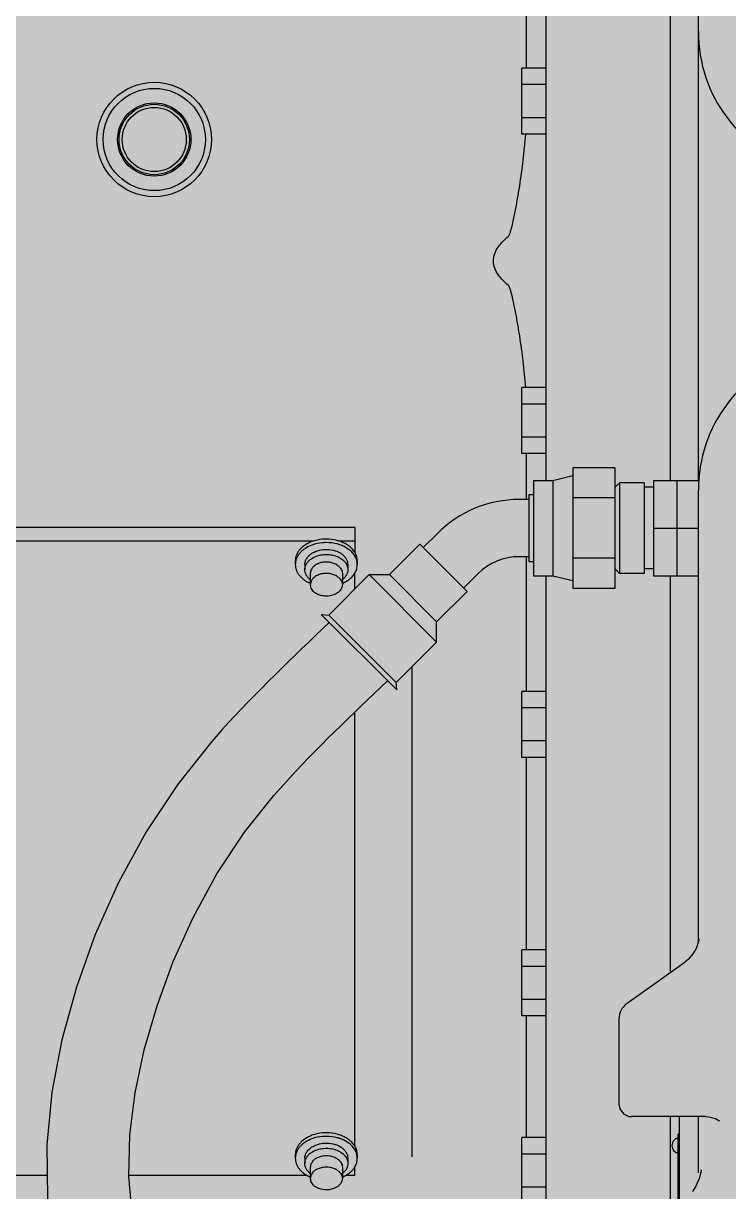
# Model space of a CAD drawing. Header units: millimetres. Extents: x -18489 to 17339, y -1599 to 10961.
# Drawn here: x -16815.78 to -16792.33, y 1558.22 to 1597.05 of the extents above; entities that cross this region are included whole.
import ezdxf

# ---------------------------------------------------------------- set-up
doc = ezdxf.new("R2010")
doc.units = ezdxf.units.MM
for name, color, linetype in [('188K-SM-03-F10-MECH-EQ-Y2257103$0$0 Xref', 8, 'Continuous'), ('188K-SM-03-F10-MECH-EQ-Y2257103$0$M-EQU-FOUNDATION', 8, 'Continuous'), ('188K-SM-03-F10-MECH-EQ-Y2257103$0$Micron CUP L10 HVAC EQU$0$M-MECH-EQU', 136, 'Continuous'), ('188K-SM-03-F10-MECH-EQ-Y2257103$0$Micron CUP L10 HVAC EQU$0$M-PHASE1 AREA', 252, 'Continuous')]:
    doc.layers.add(name, color=color, linetype=linetype)
pattern_1 = [(50, (4473.52, 709.2), (54.6554, -4.78173), [5.715, -62.865]), (355, (4473.52, 709.2), (-10.57303, 57.31705), [4.572, -50.29218]), (100.45144, (4478.076, 708.8), (44.08237, 52.53533), [4.857, -53.42707]), (46.1842, (4473.52, 724.44), (81.32371, -12.6127), [8.5725, -94.2975]), (96.63556, (4480.3, 723.39), (71.22124, 74.22784), [7.2855, -80.14068]), (351.18415, (4473.52, 724.44), (71.22124, 74.22784), [6.858, -75.43792]), (21, (4481.14, 720.63), (45.48432, -30.67956), [5.715, -62.865]), (326, (4481.14, 720.63), (18.54061, 55.25639), [4.572, -50.292]), (71.45144, (4484.93, 718.07), (64.02493, 24.57683), [4.857, -53.42698]), (37.5, (4473.521, 709.2), (0.926581, 25.366512), [0, -49.6824, 0, -51.054, 0, -50.4825]), (7.5, (4473.52, 709.2), (20.0459, 30.054172), [0, -29.1084, 0, -48.5394, 0, -19.2405]), (327.5, (4456.529, 709.2), (40.677179, -1.718623), [0, -19.05, 0, -59.436, 0, -78.867]), (317.5, (4448.91, 709.2), (44.438754, 7.62795), [0, -24.765, 0, -39.4716, 0, -56.007])]

# ---------------------------------------------------------------- blocks, each defined once
blk = doc.blocks.new('188K-SM-03-F10-MECH-EQ-Y2257103$0$Micron CUP L10 HVAC EQU$0$A$C0c53ceb0')
at = {"layer": '188K-SM-03-F10-MECH-EQ-Y2257103$0$Micron CUP L10 HVAC EQU$0$M-PHASE1 AREA'}
for p, q in [((-6552.64863, 7011.27997), (-6552.64863, 6644.46514)), ((-6511.29019, 6953.45314), (-6511.29019, 6644.46514)), ((-6501.90208, 6644.46514), (-6501.90208, 6943.69146)), ((-6558.99194, 6781.48113), (-6558.99194, 6860.49285)), ((-6552.64863, 6781.48113), (-6560.56509, 6781.48113)), ((-6560.56509, 6759.50723), (-6560.56509, 6781.48113)), ((-6552.64863, 6775.98765), (-6560.56509, 6775.98765)), ((-6552.64863, 6765.0007), (-6560.56509, 6765.0007)), ((-6552.64863, 6759.50723), (-6560.56509, 6759.50723)), ((-6552.64863, 6675.31936), (-6560.56509, 6675.31936)), ((-6560.56509, 6653.34547), (-6560.56509, 6675.31936)), ((-6552.64863, 6669.82589), (-6560.56509, 6669.82589)), ((-6552.64863, 6658.83894), (-6560.56509, 6658.83894)), ((-6552.64863, 6653.34547), (-6560.56509, 6653.34547)), ((-6558.99194, 6638.12183), (-6558.99194, 6653.34547)), ((-6529.71119, 6648.67634), (-6543.66649, 6648.67634)), ((-6543.66649, 6648.67634), (-6543.66649, 6608.53736)), ((-6529.71119, 6648.67634), (-6529.71119, 6608.53736)), ((-6556.67029, 6644.46514), (-6550.32697, 6644.46514)), ((-6556.67029, 6644.46514), (-6556.67029, 6612.74855)), ((-6550.32697, 6644.46514), (-6543.66649, 6646.05097)), ((-6550.32697, 6644.46514), (-6550.32697, 6612.74855)), ((-6516.77082, 6644.46514), (-6501.78524, 6644.46514)), ((-6516.77082, 6644.46514), (-6516.77082, 6612.74855)), ((-6508.90511, 6612.74855), (-6508.90511, 6644.46514)), ((-6528.1317, 6643.67223), (-6529.71119, 6642.09274)), ((-6519.94248, 6643.67223), (-6528.1317, 6643.67223)), ((-6528.1317, 6643.67223), (-6528.1317, 6613.54147)), ((-6519.94248, 6643.67223), (-6519.94248, 6613.54147)), ((-6516.77082, 6642.16886), (-6519.94248, 6642.16886)), ((-6501.90208, 6491.16706), (-6501.90208, 6641.19839)), ((-6558.25612, 6638.12183), (-6561.42778, 6638.12183)), ((-6558.25612, 6639.70766), (-6556.67029, 6639.70766)), ((-6558.25612, 6639.70766), (-6558.25612, 6617.50604)), ((-6529.71119, 6638.6416), (-6543.66649, 6638.6416)), ((-6616.0818, 6628.78173), (-6939.591, 6628.78173)), ((-6616.0818, 6628.78173), (-6616.0818, 6620.42306)), ((-6516.77082, 6628.60685), (-6501.90208, 6628.60685)), ((-6588.67835, 6626.83427), (-6593.40064, 6622.11199)), ((-6629.8474, 6624.29633), (-6773.58578, 6624.29633)), ((-6616.0818, 6624.29633), (-6621.34616, 6624.29633)), ((-6604.62311, 6613.13221), (-6594.52199, 6623.23334)), ((-6594.52199, 6623.23334), (-6578.82308, 6607.53443)), ((-6635.90467, 6617.65794), (-6635.90467, 6616.49173)), ((-6615.28889, 6617.65794), (-6615.28889, 6616.49173)), ((-6558.25612, 6619.09187), (-6561.42778, 6619.09187)), ((-6558.99194, 6574.33375), (-6558.99194, 6619.09187)), ((-6558.25612, 6617.50604), (-6556.67029, 6617.50604)), ((-6529.71119, 6618.5721), (-6543.66649, 6618.5721)), ((-6632.72667, 6616.49173), (-6632.72667, 6614.78728)), ((-6630.92517, 6613.53136), (-6630.92517, 6609.76363)), ((-6624.80743, 6599.676), (-6611.35122, 6613.13221)), ((-6620.26839, 6613.53136), (-6620.26839, 6609.76363)), ((-6618.46689, 6616.49173), (-6618.46689, 6614.78728)), ((-6616.0818, 6608.40162), (-6616.0818, 6613.7266)), ((-6611.35122, 6613.13221), (-6604.62311, 6613.13221)), ((-6611.35122, 6613.13221), (-6588.9242, 6590.70519)), ((-6604.62311, 6613.13221), (-6588.9242, 6597.4333)), ((-6575.22215, 6613.37806), (-6579.94443, 6608.65578)), ((-6528.1317, 6613.54147), (-6529.71119, 6615.12096)), ((-6519.94248, 6613.54147), (-6528.1317, 6613.54147)), ((-6516.77082, 6615.04484), (-6519.94248, 6615.04484)), ((-6556.67029, 6612.74855), (-6550.32697, 6612.74855)), ((-6552.64863, 6612.74855), (-6552.64863, 6362.18751)), ((-6550.32697, 6612.74855), (-6543.66649, 6611.16273)), ((-6516.77082, 6612.74855), (-6501.90208, 6612.74855)), ((-6511.29019, 6612.74855), (-6511.29019, 6481.37345)), ((-6578.82308, 6607.53443), (-6588.9242, 6597.4333)), ((-6529.71119, 6608.53736), (-6543.66649, 6608.53736)), ((-6627.2744, 6599.90027), (-6624.80743, 6599.676)), ((-6627.2744, 6599.90027), (-6602.15614, 6574.78201)), ((-6624.80743, 6599.676), (-6602.38041, 6577.24899)), ((-6588.9242, 6590.70519), (-6588.9242, 6597.4333)), ((-6602.38041, 6577.24899), (-6588.9242, 6590.70519)), ((-6597.05185, 6419.57979), (-6597.05185, 6582.57755)), ((-6602.15614, 6574.78201), (-6602.38041, 6577.24899)), ((-6552.64863, 6574.33375), (-6560.56509, 6574.33375)), ((-6560.56509, 6552.35985), (-6560.56509, 6574.33375)), ((-6616.0818, 6423.06533), (-6616.0818, 6567.44712)), ((-6552.64863, 6568.84027), (-6560.56509, 6568.84027)), ((-6660.19317, 6561.64716), (-6663.68393, 6557.70225)), ((-6663.68808, 6557.69764), (-6674.90603, 6543.62451)), ((-6552.64863, 6557.85332), (-6560.56509, 6557.85332)), ((-6552.64863, 6552.35985), (-6560.56509, 6552.35985)), ((-6558.99194, 6488.41985), (-6558.99194, 6552.35985)), ((-6674.90603, 6543.62451), (-6685.53256, 6527.6357)), ((-6639.87172, 6543.26234), (-6643.00503, 6539.72162)), ((-6652.76555, 6527.47796), (-6643.00086, 6539.72625)), ((-6685.53256, 6527.6357), (-6694.7359, 6510.79126)), ((-6661.97256, 6513.63898), (-6652.76555, 6527.47796)), ((-6669.89892, 6499.19638), (-6661.97256, 6513.63898)), ((-6694.7359, 6510.79126), (-6702.41578, 6493.5154)), ((-6676.49339, 6484.52956), (-6669.89892, 6499.19638)), ((-6702.41578, 6493.5154), (-6708.65944, 6476.02557)), ((-6502.65864, 6488.87461), (-6503.68882, 6487.06281)), ((-6502.04848, 6490.51645), (-6502.65864, 6488.87461)), ((-6501.78837, 6491.67241), (-6502.04848, 6490.51645)), ((-6501.73899, 6492.05251), (-6501.78837, 6491.67241)), ((-6501.74299, 6491.9924), (-6501.73899, 6492.05251)), ((-6552.64863, 6488.41985), (-6560.56509, 6488.41985)), ((-6560.56509, 6466.44595), (-6560.56509, 6488.41985)), ((-6505.16237, 6485.2982), (-6506.75159, 6483.96301)), ((-6503.68882, 6487.06281), (-6505.16237, 6485.2982)), ((-6681.886, 6469.76566), (-6676.49339, 6484.52956)), ((-6552.64863, 6482.92638), (-6560.56509, 6482.92638)), ((-6506.75122, 6483.96328), (-6525.60928, 6470.62861)), ((-6708.65944, 6476.02557), (-6713.51748, 6458.52445)), ((-6686.13452, 6455.14345), (-6681.886, 6469.76566)), ((-6552.64863, 6471.93943), (-6560.56509, 6471.93943)), ((-6552.64863, 6466.44595), (-6560.56509, 6466.44595)), ((-6558.99194, 6426.02698), (-6558.99194, 6466.44595)), ((-6528.29029, 6465.44931), (-6528.29029, 6437.16532)), ((-6713.51748, 6458.52445), (-6716.87657, 6441.08227)), ((-6689.17047, 6440.84187), (-6686.13452, 6455.14345)), ((-6716.87657, 6441.08227), (-6718.57397, 6423.59729)), ((-6690.92038, 6426.89927), (-6689.17047, 6440.84187)), ((-6528.29024, 6437.16659), (-6528.00289, 6435.57803)), ((-6528.00289, 6435.57803), (-6526.84024, 6433.94153)), ((-6526.84024, 6433.94153), (-6525.04075, 6433.07151)), ((-6525.04075, 6433.07151), (-6524.08415, 6432.97517)), ((-6499.47718, 6432.975), (-6524.09996, 6432.975)), ((-6511.29019, 6432.975), (-6511.29019, 6362.18751)), ((-6508.2454, 6432.975), (-6508.2454, 6317.78936)), ((-6501.90208, 6415.20138), (-6501.90208, 6432.975)), ((-6499.47746, 6432.97501), (-6498.38585, 6432.91097)), ((-6498.38585, 6432.91097), (-6496.19039, 6432.3502)), ((-6496.19039, 6432.3502), (-6495.04555, 6431.72898)), ((-6495.04555, 6431.72898), (-6494.85311, 6431.57956)), ((-6691.27552, 6413.10517), (-6690.92038, 6426.89927)), ((-6508.65137, 6325.65), (-6508.65137, 6427.14308)), ((-6508.2454, 6427.14308), (-6508.65137, 6427.14308)), ((-6718.57397, 6423.59729), (-6718.30699, 6405.62088)), ((-6560.56509, 6404.05308), (-6560.56509, 6426.02698)), ((-6552.64863, 6426.02698), (-6560.56509, 6426.02698)), ((-6635.90467, 6420.30021), (-6635.90467, 6419.134)), ((-6632.72667, 6419.134), (-6632.72667, 6417.42955)), ((-6618.46689, 6419.134), (-6618.46689, 6417.42955)), ((-6615.28889, 6420.30021), (-6615.28889, 6419.134)), ((-6552.64863, 6420.5335), (-6560.56509, 6420.5335)), ((-6630.92517, 6416.17363), (-6630.92517, 6412.4059)), ((-6620.26839, 6416.17363), (-6620.26839, 6412.4059)), ((-6616.0818, 6413.48239), (-6616.0818, 6416.36887)), ((-6501.89833, 6414.2873), (-6501.90208, 6415.20144)), ((-6501.01105, 6415.27596), (-6501.13439, 6414.42735)), ((-6501.01788, 6415.133), (-6501.01105, 6415.27596)), ((-6772.12742, 6413.48239), (-6718.42375, 6413.48239)), ((-6689.9986, 6399.25726), (-6691.27552, 6413.10517)), ((-6691.26581, 6413.48239), (-6632.07664, 6413.48239)), ((-6619.11692, 6413.48239), (-6616.0818, 6413.48239)), ((-6501.64392, 6412.46272), (-6502.76626, 6409.82746)), ((-6501.13439, 6414.42735), (-6501.64392, 6412.46272)), ((-6552.64863, 6409.54655), (-6560.56509, 6409.54655)), ((-6502.76626, 6409.82746), (-6503.8387, 6408.04834))]:
    blk.add_line(p, q, dxfattribs=at)
for radius in [19.02995, 17.00009, 12.17917, 11.69708, 10.65677]:
    blk.add_circle((-6682.8135, 6757.7568), radius, dxfattribs=at)
for centre, radius, start, end in [((-6454.20034, 6793.6282), 47.70175, 180, 253.6711382), ((-6454.20034, 6641.19839), 47.70175, 106.3288618, 180), ((-6561.42778, 6599.58369), 38.53814, 90, 135), ((-6625.09892, 6612.54564), 12.33701, 69.7456248, 70.0637157), ((-6627.29664, 6613.56227), 5.83906, 129.8408753, 132.6766715), ((-6627.1529, 6613.39253), 6.06149, 128.88864, 129.8562715), ((-6624.44721, 6614.54845), 6.74451, 54.7555958, 57.5184151), ((-6623.74253, 6613.72837), 5.61228, 45.6272029, 46.99343), ((-6623.67759, 6613.79514), 5.51914, 45.2805899, 45.6243518), ((-6561.42778, 6599.58369), 19.50818, 90, 135), ((-6521.95118, 6465.45092), 6.33911, 125.1657342, 180.0145603), ((-6624.44721, 6417.19072), 6.74451, 54.7555958, 57.5184151), ((-6508.06499, 6423.33709), 2.62893, 102.8882277, 257.1117723), ((-6627.29664, 6416.20454), 5.83906, 129.8408753, 132.6766715), ((-6627.1529, 6416.0348), 6.06149, 128.88864, 129.8562715), ((-6623.74253, 6416.37064), 5.61228, 45.6272029, 46.99343), ((-6623.67759, 6416.43741), 5.51914, 45.2805899, 45.6243518), ((-6626.40248, 6423.49144), 11.52164, 244.948865, 246.842348), ((-6627.14588, 6418.83221), 6.07203, 229.7327654, 231.3009778), ((-6624.77996, 6423.46483), 11.4928, 293.1588691, 296.1903204), ((-6623.89706, 6418.65259), 5.8377, 308.5389586, 313.6285733)]:
    blk.add_arc(centre, radius, start, end, dxfattribs=at)
for points, knots in [([(-6565.11388, 6725.53736), (-6564.97547, 6725.65177), (-6564.78587, 6725.97253), (-6564.50093, 6726.62897), (-6564.22601, 6727.49129), (-6563.94224, 6728.5337), (-6563.60098, 6729.93479), (-6563.21625, 6731.6949), (-6562.79076, 6733.81422), (-6562.39097, 6735.93776), (-6561.8857, 6738.77251), (-6561.30034, 6742.32147), (-6560.66896, 6746.58791), (-6559.9318, 6752.27938), (-6559.50999, 6756.56217), (-6559.30998, 6759.42054)], [0, 0, 0, 0, 0.015614886, 0.03128385, 0.062622577, 0.093964732, 0.125304382, 0.187971457, 0.250621631, 0.313251559, 0.37585836, 0.500990207, 0.625995527, 0.750851049, 1, 1, 1, 1]), ([(-6570.0309, 6717.4133), (-6570.0309, 6718.22801), (-6569.718, 6719.86859), (-6568.53699, 6722.03844), (-6566.9539, 6723.91849), (-6565.74273, 6725.01757), (-6565.11388, 6725.53736)], [0, 0, 0, 0, 0.249744859, 0.499769215, 0.749902502, 1, 1, 1, 1]), ([(-6565.11388, 6709.28923), (-6565.74273, 6709.80902), (-6566.9539, 6710.9081), (-6568.53699, 6712.78815), (-6569.718, 6714.95801), (-6570.0309, 6716.59859), (-6570.0309, 6717.4133)], [0, 0, 0, 0, 0.250097272, 0.500230231, 0.750255171, 1, 1, 1, 1]), ([(-6559.31021, 6675.40934), (-6559.51025, 6678.26745), (-6559.9321, 6682.54984), (-6560.66926, 6688.24079), (-6561.30061, 6692.50683), (-6561.88593, 6696.05546), (-6562.39117, 6698.88994), (-6562.79094, 6701.01328), (-6563.21639, 6703.13241), (-6563.6011, 6704.89235), (-6563.94235, 6706.29331), (-6564.22611, 6707.33562), (-6564.50102, 6708.19787), (-6564.78595, 6708.8542), (-6564.97552, 6709.17486), (-6565.11388, 6709.28923)], [0, 0, 0, 0, 0.249150235, 0.374006229, 0.499011959, 0.624144181, 0.686751162, 0.749381269, 0.812031623, 0.874698896, 0.906038663, 0.937380981, 0.96872001, 0.984389825, 1, 1, 1, 1]), ([(-6625.59678, 6624.94671), (-6626.00928, 6624.94671), (-6627.62605, 6624.87827), (-6629.23469, 6624.53709), (-6630.36557, 6624.11979)], [0, 0, 0, 0, 0.254957247, 1, 1, 1, 1]), ([(-6620.89231, 6624.14332), (-6621.25895, 6624.27631), (-6622.78392, 6624.74924), (-6624.39141, 6624.94671), (-6625.59678, 6624.94671)], [0, 0, 0, 0, 0.244463998, 1, 1, 1, 1]), ([(-6630.36557, 6624.11979), (-6631.16445, 6623.825), (-6632.30173, 6623.26696), (-6633.60794, 6622.28026), (-6634.4217, 6621.46803), (-6635.07307, 6620.58325), (-6635.54914, 6619.6413), (-6635.83942, 6618.66011), (-6635.90467, 6617.98943), (-6635.90467, 6617.65794)], [0, 0, 0, 0, 0.282453329, 0.415182561, 0.541745185, 0.662447936, 0.77810747, 0.890044774, 1, 1, 1, 1]), ([(-6630.36557, 6622.95358), (-6631.16445, 6622.65879), (-6632.30173, 6622.10076), (-6633.60794, 6621.11406), (-6634.4217, 6620.30183), (-6635.07307, 6619.41705), (-6635.54914, 6618.4751), (-6635.83942, 6617.4939), (-6635.90467, 6616.82322), (-6635.90467, 6616.49173)], [0, 0, 0, 0, 0.282453329, 0.415182561, 0.541745185, 0.662447936, 0.77810747, 0.890044774, 1, 1, 1, 1]), ([(-6625.59678, 6623.78051), (-6626.00928, 6623.78051), (-6627.62605, 6623.71207), (-6629.23469, 6623.37089), (-6630.36557, 6622.95358)], [0, 0, 0, 0, 0.254957247, 1, 1, 1, 1]), ([(-6630.36385, 6620.24075), (-6630.14243, 6620.38154), (-6629.18381, 6620.91697), (-6628.11589, 6621.24593), (-6627.29404, 6621.38839)], [0, 0, 0, 0, 0.23929935, 1, 1, 1, 1]), ([(-6627.29404, 6621.38839), (-6626.96321, 6621.44573), (-6625.63197, 6621.6058), (-6624.26743, 6621.49837), (-6623.29124, 6621.26246)], [0, 0, 0, 0, 0.250558288, 1, 1, 1, 1]), ([(-6620.82799, 6622.95358), (-6621.19884, 6623.09043), (-6622.74326, 6623.57735), (-6624.37402, 6623.78051), (-6625.59678, 6623.78051)], [0, 0, 0, 0, 0.244303598, 1, 1, 1, 1]), ([(-6623.29124, 6621.26246), (-6623.06624, 6621.20808), (-6622.2073, 6620.96644), (-6621.38265, 6620.59284), (-6620.82522, 6620.23787)], [0, 0, 0, 0, 0.259403393, 1, 1, 1, 1]), ([(-6616.06268, 6620.42862), (-6616.29746, 6620.8326), (-6616.87601, 6621.61363), (-6617.98179, 6622.62524), (-6619.31512, 6623.4836), (-6620.30709, 6623.92757), (-6620.82799, 6624.11979)], [0, 0, 0, 0, 0.228329103, 0.471045062, 0.728675928, 1, 1, 1, 1]), ([(-6616.06268, 6619.26242), (-6616.29746, 6619.66639), (-6616.87601, 6620.44742), (-6617.98179, 6621.45904), (-6619.31512, 6622.31739), (-6620.30709, 6622.76137), (-6620.82799, 6622.95358)], [0, 0, 0, 0, 0.228329103, 0.471045062, 0.728675928, 1, 1, 1, 1]), ([(-6632.72666, 6616.49173), (-6632.72668, 6616.84527), (-6632.61649, 6617.57098), (-6632.13665, 6618.59188), (-6631.37227, 6619.51078), (-6630.72095, 6620.0137), (-6630.36385, 6620.24075)], [0, 0, 0, 0, 0.229878134, 0.469193344, 0.724849465, 1, 1, 1, 1]), ([(-6632.72666, 6614.78728), (-6632.72667, 6615.06272), (-6632.66096, 6615.62271), (-6632.37048, 6616.43215), (-6631.89844, 6617.19372), (-6631.48423, 6617.64343), (-6631.25471, 6617.85509)], [0, 0, 0, 0, 0.236311373, 0.47868463, 0.732142065, 1, 1, 1, 1]), ([(-6630.95835, 6618.11059), (-6630.82035, 6618.22191), (-6630.2261, 6618.66014), (-6629.56103, 6618.99892), (-6629.03882, 6619.20245)], [0, 0, 0, 0, 0.240318239, 1, 1, 1, 1]), ([(-6621.82904, 6616.19556), (-6622.21503, 6616.4685), (-6623.09787, 6616.91976), (-6624.56443, 6617.28195), (-6626.11536, 6617.33475), (-6627.62353, 6617.07366), (-6628.76977, 6616.59979), (-6629.5457, 6616.08118), (-6630.03179, 6615.64421), (-6630.42292, 6615.16031), (-6630.70999, 6614.63916), (-6630.88561, 6614.09221), (-6630.92514, 6613.71664), (-6630.92516, 6613.53136)], [0, 0, 0, 0, 0.127053078, 0.263099053, 0.403097074, 0.541096162, 0.67159514, 0.73291269, 0.791219579, 0.846585546, 0.899365164, 0.950204551, 1, 1, 1, 1]), ([(-6629.03882, 6619.20245), (-6628.5001, 6619.41243), (-6627.35939, 6619.72699), (-6625.58598, 6619.88155), (-6623.81324, 6619.72323), (-6622.67366, 6619.40622), (-6622.13577, 6619.19504)], [0, 0, 0, 0, 0.246137616, 0.500095833, 0.754005293, 1, 1, 1, 1]), ([(-6622.13577, 6619.19504), (-6621.99235, 6619.13873), (-6621.44205, 6618.90496), (-6620.91755, 6618.60845), (-6620.55519, 6618.35222)], [0, 0, 0, 0, 0.257701899, 1, 1, 1, 1]), ([(-6620.55519, 6620.05667), (-6620.23663, 6619.83142), (-6619.65739, 6619.33938), (-6618.9834, 6618.46164), (-6618.56294, 6617.50024), (-6618.46692, 6616.82275), (-6618.4669, 6616.49173)], [0, 0, 0, 0, 0.273138985, 0.528101816, 0.76826059, 1, 1, 1, 1]), ([(-6620.55519, 6618.35222), (-6620.49806, 6618.31183), (-6620.27601, 6618.14939), (-6620.0645, 6617.97243), (-6619.91449, 6617.8325)], [0, 0, 0, 0, 0.254324237, 1, 1, 1, 1]), ([(-6619.79413, 6617.71683), (-6619.58602, 6617.51074), (-6619.21126, 6617.07544), (-6618.7864, 6616.34709), (-6618.52571, 6615.57812), (-6618.46691, 6615.0483), (-6618.4669, 6614.78728)], [0, 0, 0, 0, 0.266460067, 0.519561979, 0.762529675, 1, 1, 1, 1]), ([(-6615.28889, 6617.65794), (-6615.28889, 6617.89497), (-6615.32194, 6618.37189), (-6615.46984, 6619.07853), (-6615.71444, 6619.77109), (-6615.93723, 6620.21277), (-6616.06268, 6620.42862)], [0, 0, 0, 0, 0.244493334, 0.491275134, 0.742487277, 1, 1, 1, 1]), ([(-6615.28889, 6616.49173), (-6615.28889, 6616.72876), (-6615.32194, 6617.20569), (-6615.46984, 6617.91233), (-6615.71444, 6618.60489), (-6615.93723, 6619.04657), (-6616.06268, 6619.26242)], [0, 0, 0, 0, 0.244493334, 0.491275134, 0.742487277, 1, 1, 1, 1]), ([(-6635.90467, 6616.49173), (-6635.90467, 6616.17953), (-6635.84692, 6615.54866), (-6635.58962, 6614.62296), (-6635.16676, 6613.72988), (-6634.58655, 6612.88462), (-6633.85924, 6612.10036), (-6632.68742, 6611.13364), (-6631.65935, 6610.56645), (-6630.93351, 6610.25587)], [0, 0, 0, 0, 0.111041272, 0.223864441, 0.340057107, 0.460865279, 0.587115231, 0.719198405, 1, 1, 1, 1]), ([(-6630.9423, 6611.45108), (-6631.21742, 6611.67152), (-6631.71589, 6612.14614), (-6632.29007, 6612.97121), (-6632.64583, 6613.86125), (-6632.72664, 6614.48266), (-6632.72666, 6614.78728)], [0, 0, 0, 0, 0.27071122, 0.524907514, 0.766088143, 1, 1, 1, 1]), ([(-6621.82904, 6612.42782), (-6622.21503, 6612.70076), (-6623.09787, 6613.15202), (-6624.56443, 6613.51421), (-6626.11536, 6613.56702), (-6627.62353, 6613.30592), (-6628.76977, 6612.83205), (-6629.5457, 6612.31344), (-6630.03179, 6611.87647), (-6630.42292, 6611.39257), (-6630.70999, 6610.87143), (-6630.88561, 6610.32447), (-6630.92514, 6609.94891), (-6630.92516, 6609.76363)], [0, 0, 0, 0, 0.127053078, 0.263099053, 0.403097074, 0.541096163, 0.67159514, 0.73291269, 0.79121958, 0.846585546, 0.899365164, 0.950204551, 1, 1, 1, 1]), ([(-6621.82904, 6616.19556), (-6621.59097, 6616.02722), (-6621.15809, 6615.6595), (-6620.65438, 6615.00354), (-6620.34018, 6614.28505), (-6620.26838, 6613.77874), (-6620.2684, 6613.53136)], [0, 0, 0, 0, 0.273135441, 0.528102832, 0.768261134, 1, 1, 1, 1]), ([(-6620.26005, 6610.25587), (-6619.80263, 6610.4516), (-6618.93275, 6610.89082), (-6617.76467, 6611.70591), (-6616.79121, 6612.64344), (-6616.27573, 6613.35446), (-6616.06268, 6613.72104)], [0, 0, 0, 0, 0.269931631, 0.526826294, 0.769963352, 1, 1, 1, 1]), ([(-6618.4669, 6614.78728), (-6618.46688, 6614.48187), (-6618.54818, 6613.8588), (-6618.90575, 6612.96657), (-6619.48283, 6612.13995), (-6619.98355, 6611.66471), (-6620.25989, 6611.44415)], [0, 0, 0, 0, 0.233858872, 0.475016731, 0.729262571, 1, 1, 1, 1]), ([(-6616.06268, 6613.72104), (-6615.93723, 6613.9369), (-6615.71444, 6614.37857), (-6615.46984, 6615.07113), (-6615.32194, 6615.77777), (-6615.28889, 6616.2547), (-6615.28889, 6616.49173)], [0, 0, 0, 0, 0.257512723, 0.508724866, 0.755506666, 1, 1, 1, 1]), ([(-6630.92516, 6609.76363), (-6630.92517, 6609.51625), (-6630.85338, 6609.00994), (-6630.53918, 6608.29145), (-6630.03547, 6607.63549), (-6629.60258, 6607.26777), (-6629.36452, 6607.09943)], [0, 0, 0, 0, 0.231738866, 0.471897168, 0.72686456, 1, 1, 1, 1]), ([(-6620.2684, 6609.76363), (-6620.26842, 6609.57835), (-6620.30795, 6609.20278), (-6620.48357, 6608.65583), (-6620.77064, 6608.13468), (-6621.16177, 6607.65078), (-6621.64785, 6607.21381), (-6622.42379, 6606.6952), (-6623.57003, 6606.22133), (-6625.0782, 6605.96024), (-6626.62913, 6606.01304), (-6628.09569, 6606.37523), (-6628.97852, 6606.82649), (-6629.36452, 6607.09943)], [0, 0, 0, 0, 0.049795449, 0.100634836, 0.153414454, 0.208780421, 0.26708731, 0.32840486, 0.458903838, 0.596902926, 0.736900947, 0.872946922, 1, 1, 1, 1]), ([(-6621.82904, 6612.42782), (-6621.59097, 6612.25948), (-6621.15809, 6611.89176), (-6620.65438, 6611.23581), (-6620.34018, 6610.51732), (-6620.26838, 6610.01101), (-6620.2684, 6609.76363)], [0, 0, 0, 0, 0.27313544, 0.528102832, 0.768261134, 1, 1, 1, 1]), ([(-6630.36557, 6426.76206), (-6631.16445, 6426.46727), (-6632.30173, 6425.90923), (-6633.60794, 6424.92253), (-6634.4217, 6424.1103), (-6635.07307, 6423.22552), (-6635.54914, 6422.28357), (-6635.83942, 6421.30238), (-6635.90467, 6420.6317), (-6635.90467, 6420.30021)], [0, 0, 0, 0, 0.282453329, 0.415182561, 0.541745185, 0.662447936, 0.77810747, 0.890044774, 1, 1, 1, 1]), ([(-6625.59678, 6427.58898), (-6626.00928, 6427.58898), (-6627.62605, 6427.52054), (-6629.23469, 6427.17936), (-6630.36557, 6426.76206)], [0, 0, 0, 0, 0.254957247, 1, 1, 1, 1]), ([(-6620.82799, 6426.76206), (-6621.19884, 6426.89891), (-6622.74326, 6427.38583), (-6624.37402, 6427.58898), (-6625.59678, 6427.58898)], [0, 0, 0, 0, 0.244303598, 1, 1, 1, 1]), ([(-6616.06268, 6423.07089), (-6616.29746, 6423.47487), (-6616.87601, 6424.2559), (-6617.98179, 6425.26751), (-6619.31512, 6426.12587), (-6620.30709, 6426.56984), (-6620.82799, 6426.76206)], [0, 0, 0, 0, 0.228329103, 0.471045062, 0.728675928, 1, 1, 1, 1]), ([(-6630.36557, 6425.59585), (-6631.16445, 6425.30106), (-6632.30173, 6424.74303), (-6633.60794, 6423.75633), (-6634.4217, 6422.9441), (-6635.07307, 6422.05932), (-6635.54914, 6421.11737), (-6635.83942, 6420.13617), (-6635.90467, 6419.46549), (-6635.90467, 6419.134)], [0, 0, 0, 0, 0.282453329, 0.415182561, 0.541745185, 0.662447936, 0.77810747, 0.890044774, 1, 1, 1, 1]), ([(-6632.72666, 6419.134), (-6632.72668, 6419.48754), (-6632.61649, 6420.21325), (-6632.13665, 6421.23415), (-6631.37227, 6422.15305), (-6630.72095, 6422.65597), (-6630.36385, 6422.88302)], [0, 0, 0, 0, 0.229878134, 0.469193344, 0.724849465, 1, 1, 1, 1]), ([(-6625.59678, 6426.42278), (-6626.00928, 6426.42278), (-6627.62605, 6426.35434), (-6629.23469, 6426.01316), (-6630.36557, 6425.59585)], [0, 0, 0, 0, 0.254957247, 1, 1, 1, 1]), ([(-6630.36385, 6422.88302), (-6630.14243, 6423.02381), (-6629.18381, 6423.55924), (-6628.11589, 6423.8882), (-6627.29404, 6424.03066)], [0, 0, 0, 0, 0.23929935, 1, 1, 1, 1]), ([(-6627.29404, 6424.03066), (-6626.96321, 6424.088), (-6625.63197, 6424.24807), (-6624.26743, 6424.14064), (-6623.29124, 6423.90473)], [0, 0, 0, 0, 0.250558288, 1, 1, 1, 1]), ([(-6620.82799, 6425.59585), (-6621.19884, 6425.7327), (-6622.74326, 6426.21962), (-6624.37402, 6426.42278), (-6625.59678, 6426.42278)], [0, 0, 0, 0, 0.244303598, 1, 1, 1, 1]), ([(-6623.29124, 6423.90473), (-6623.06624, 6423.85035), (-6622.2073, 6423.60871), (-6621.38265, 6423.23511), (-6620.82522, 6422.88014)], [0, 0, 0, 0, 0.259403393, 1, 1, 1, 1]), ([(-6616.06268, 6421.90469), (-6616.29746, 6422.30866), (-6616.87601, 6423.08969), (-6617.98179, 6424.10131), (-6619.31512, 6424.95966), (-6620.30709, 6425.40364), (-6620.82799, 6425.59585)], [0, 0, 0, 0, 0.228329103, 0.471045062, 0.728675928, 1, 1, 1, 1]), ([(-6620.55519, 6422.69894), (-6620.23663, 6422.47369), (-6619.65739, 6421.98165), (-6618.9834, 6421.10391), (-6618.56294, 6420.14251), (-6618.46692, 6419.46502), (-6618.4669, 6419.134)], [0, 0, 0, 0, 0.273138985, 0.528101816, 0.76826059, 1, 1, 1, 1]), ([(-6615.28889, 6420.30021), (-6615.28889, 6420.53724), (-6615.32194, 6421.01416), (-6615.46984, 6421.7208), (-6615.71444, 6422.41336), (-6615.93723, 6422.85504), (-6616.06268, 6423.07089)], [0, 0, 0, 0, 0.244493334, 0.491275134, 0.742487277, 1, 1, 1, 1]), ([(-6635.90467, 6419.134), (-6635.90467, 6418.83396), (-6635.8514, 6418.22814), (-6635.61388, 6417.33761), (-6635.22303, 6416.47594), (-6634.68584, 6415.65674), (-6634.01109, 6414.89186), (-6632.92167, 6413.94116), (-6631.96127, 6413.3716), (-6631.28105, 6413.05364)], [0, 0, 0, 0, 0.11174478, 0.225149291, 0.341705381, 0.462607147, 0.588678042, 0.720351669, 1, 1, 1, 1]), ([(-6632.72666, 6417.42955), (-6632.72667, 6417.70499), (-6632.66096, 6418.26498), (-6632.37048, 6419.07443), (-6631.89844, 6419.83599), (-6631.48423, 6420.2857), (-6631.25471, 6420.49736)], [0, 0, 0, 0, 0.236311373, 0.47868463, 0.732142065, 1, 1, 1, 1]), ([(-6630.95835, 6420.75286), (-6630.82035, 6420.86418), (-6630.2261, 6421.30241), (-6629.56103, 6421.64119), (-6629.03882, 6421.84472)], [0, 0, 0, 0, 0.240318239, 1, 1, 1, 1]), ([(-6621.82904, 6418.83783), (-6622.21503, 6419.11077), (-6623.09787, 6419.56203), (-6624.56443, 6419.92422), (-6626.11536, 6419.97702), (-6627.62353, 6419.71593), (-6628.76977, 6419.24206), (-6629.5457, 6418.72345), (-6630.03179, 6418.28648), (-6630.42292, 6417.80258), (-6630.70999, 6417.28143), (-6630.88561, 6416.73448), (-6630.92514, 6416.35892), (-6630.92516, 6416.17363)], [0, 0, 0, 0, 0.127053078, 0.263099053, 0.403097074, 0.541096162, 0.67159514, 0.73291269, 0.791219579, 0.846585546, 0.899365164, 0.950204551, 1, 1, 1, 1]), ([(-6629.03882, 6421.84472), (-6628.5001, 6422.0547), (-6627.35939, 6422.36926), (-6625.58598, 6422.52382), (-6623.81324, 6422.3655), (-6622.67366, 6422.04849), (-6622.13577, 6421.83731)], [0, 0, 0, 0, 0.246137616, 0.500095833, 0.754005293, 1, 1, 1, 1]), ([(-6622.13577, 6421.83731), (-6621.99235, 6421.781), (-6621.44205, 6421.54723), (-6620.91755, 6421.25072), (-6620.55519, 6420.99449)], [0, 0, 0, 0, 0.257701899, 1, 1, 1, 1]), ([(-6621.82904, 6418.83783), (-6621.59097, 6418.66949), (-6621.15809, 6418.30177), (-6620.65438, 6417.64581), (-6620.34018, 6416.92732), (-6620.26838, 6416.42101), (-6620.2684, 6416.17363)], [0, 0, 0, 0, 0.273135441, 0.528102832, 0.768261134, 1, 1, 1, 1]), ([(-6620.55519, 6420.99449), (-6620.49806, 6420.9541), (-6620.27601, 6420.79166), (-6620.0645, 6420.6147), (-6619.91449, 6420.47477)], [0, 0, 0, 0, 0.254324237, 1, 1, 1, 1]), ([(-6619.79413, 6420.3591), (-6619.58602, 6420.15301), (-6619.21126, 6419.71771), (-6618.7864, 6418.98936), (-6618.52571, 6418.22039), (-6618.46691, 6417.69057), (-6618.4669, 6417.42955)], [0, 0, 0, 0, 0.266460067, 0.519561979, 0.762529675, 1, 1, 1, 1]), ([(-6615.28889, 6419.134), (-6615.28889, 6419.37103), (-6615.32194, 6419.84796), (-6615.46984, 6420.5546), (-6615.71444, 6421.24716), (-6615.93723, 6421.68884), (-6616.06268, 6421.90469)], [0, 0, 0, 0, 0.244493334, 0.491275134, 0.742487277, 1, 1, 1, 1]), ([(-6616.06268, 6416.36331), (-6615.93723, 6416.57917), (-6615.71444, 6417.02084), (-6615.46984, 6417.7134), (-6615.32194, 6418.42004), (-6615.28889, 6418.89697), (-6615.28889, 6419.134)], [0, 0, 0, 0, 0.257512723, 0.508724866, 0.755506666, 1, 1, 1, 1]), ([(-6631.07056, 6414.19902), (-6631.3271, 6414.41636), (-6631.79112, 6414.88171), (-6632.3233, 6415.68196), (-6632.65211, 6416.5399), (-6632.72664, 6417.13662), (-6632.72666, 6417.42955)], [0, 0, 0, 0, 0.269589268, 0.523473206, 0.765125106, 1, 1, 1, 1]), ([(-6621.82904, 6415.07009), (-6622.21503, 6415.34303), (-6623.09787, 6415.79429), (-6624.56443, 6416.15648), (-6626.11536, 6416.20929), (-6627.62353, 6415.94819), (-6628.76977, 6415.47432), (-6629.5457, 6414.95571), (-6630.03179, 6414.51874), (-6630.42292, 6414.03484), (-6630.70999, 6413.5137), (-6630.88561, 6412.96674), (-6630.92514, 6412.59118), (-6630.92516, 6412.4059)], [0, 0, 0, 0, 0.127053078, 0.263099053, 0.403097074, 0.541096163, 0.67159514, 0.73291269, 0.791219579, 0.846585546, 0.899365164, 0.950204551, 1, 1, 1, 1]), ([(-6621.82904, 6415.07009), (-6621.59097, 6414.90175), (-6621.15809, 6414.53403), (-6620.65438, 6413.87808), (-6620.34018, 6413.15959), (-6620.26838, 6412.65328), (-6620.2684, 6412.4059)], [0, 0, 0, 0, 0.27313544, 0.528102832, 0.768261134, 1, 1, 1, 1]), ([(-6618.4669, 6417.42955), (-6618.46688, 6417.16097), (-6618.52928, 6416.61535), (-6618.80537, 6415.82513), (-6619.25468, 6415.07923), (-6619.64992, 6414.63621), (-6619.86915, 6414.42709)], [0, 0, 0, 0, 0.236865489, 0.479520859, 0.732808027, 1, 1, 1, 1]), ([(-6619.70756, 6413.15196), (-6619.31251, 6413.34643), (-6618.56176, 6413.77268), (-6617.5536, 6414.53583), (-6616.70789, 6415.39428), (-6616.25386, 6416.03435), (-6616.06268, 6416.36331)], [0, 0, 0, 0, 0.268332212, 0.524486576, 0.768135983, 1, 1, 1, 1]), ([(-6630.92516, 6412.4059), (-6630.92517, 6412.15852), (-6630.85338, 6411.65221), (-6630.53918, 6410.93372), (-6630.03547, 6410.27776), (-6629.60258, 6409.91004), (-6629.36452, 6409.7417)], [0, 0, 0, 0, 0.231738866, 0.471897168, 0.72686456, 1, 1, 1, 1]), ([(-6620.2684, 6412.4059), (-6620.26842, 6412.22062), (-6620.30795, 6411.84505), (-6620.48357, 6411.2981), (-6620.77064, 6410.77695), (-6621.16177, 6410.29305), (-6621.64785, 6409.85608), (-6622.42379, 6409.33747), (-6623.57003, 6408.8636), (-6625.0782, 6408.60251), (-6626.62913, 6408.65531), (-6628.09569, 6409.0175), (-6628.97852, 6409.46876), (-6629.36452, 6409.7417)], [0, 0, 0, 0, 0.049795449, 0.100634836, 0.153414454, 0.20878042, 0.26708731, 0.32840486, 0.458903838, 0.596902926, 0.736900947, 0.872946922, 1, 1, 1, 1])]:
    blk.add_open_spline(points, degree=3, knots=knots, dxfattribs=at)
for points in [[(-6624.60348, 6597.22944), (-6636.72796, 6585.63589), (-6648.96502, 6574.11083), (-6660.19297, 6561.64701)], [(-6605.22048, 6577.84638), (-6617.01341, 6566.56659), (-6628.94963, 6555.38732), (-6639.87167, 6543.2623)]]:
    blk.add_open_spline(points, degree=3, dxfattribs=at)
blk = doc.blocks.new('188K-SM-03-F10-MECH-EQ-Y2257103$0$Micron CUP L10 HVAC EQU')
at = {"layer": '188K-SM-03-F10-MECH-EQ-Y2257103$0$Micron CUP L10 HVAC EQU$0$M-MECH-EQU'}
blk.add_blockref('188K-SM-03-F10-MECH-EQ-Y2257103$0$Micron CUP L10 HVAC EQU$0$A$C0c53ceb0', (-206166.7, 2082.18), dxfattribs=at)
blk = doc.blocks.new('188K-SM-03-F10-MECH-EQ-Y2257103')
at = {"layer": '188K-SM-03-F10-MECH-EQ-Y2257103$0$M-EQU-FOUNDATION'}
h = blk.add_hatch(dxfattribs=at)
h.set_pattern_fill('AR-CONC', color=256, scale=0.3)
h.set_pattern_definition(pattern_1)
h.paths.add_polyline_path([(-17043.149, 4192.459), (-16393.149, 4192.459), (-16393.149, 1372.459), (-17043.149, 1372.459)], flags=16)
h.paths.add_polyline_path([(-17048.149, 4197.459), (-16388.149, 4197.459), (-16388.149, 1367.459), (-17048.149, 1367.459)])
h = blk.add_hatch(dxfattribs=at)
h.set_pattern_fill('AR-CONC', color=256, scale=0.3)
h.set_pattern_definition(pattern_1)
h.paths.add_polyline_path([(-17033.149, 4182.459), (-16403.149, 4182.459), (-16403.149, 1382.459), (-17033.149, 1382.459)])
at = {"layer": '188K-SM-03-F10-MECH-EQ-Y2257103$0$0 Xref', "xscale": 0.1, "yscale": 0.1, "zscale": 0.1}
blk.add_blockref('188K-SM-03-F10-MECH-EQ-Y2257103$0$Micron CUP L10 HVAC EQU', (4473.521, 709.199), dxfattribs=at)

msp = doc.modelspace()

# ---------------------------------------------------------------- block references
msp.add_blockref('188K-SM-03-F10-MECH-EQ-Y2257103', (0, 0))

doc.saveas('drawing.dxf')
